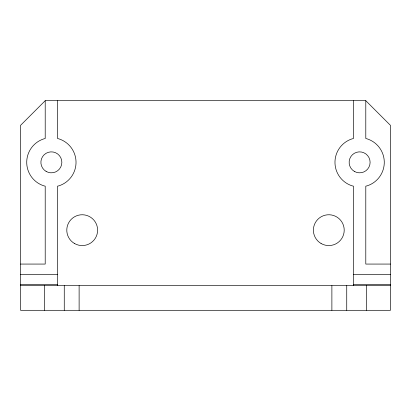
<?xml version="1.0" encoding="UTF-8"?>
<svg xmlns="http://www.w3.org/2000/svg" width="411" height="411" viewBox="0 0 411 411"><rect width="100%" height="100%" fill="white"/><g stroke="black" fill="none" stroke-linecap="round" stroke-linejoin="round"><path stroke-width="0.62" d="M45.21 100.695L20.55 125.355L20.55 310.305L390.45 310.305L390.45 125.355L365.79 100.695L45.21 100.695L45.21 138.517L43.756 138.892A24.66 24.66 0 0 0 43.756 185.798L45.21 186.173L45.21 264.067L20.55 264.067M390.45 264.067L365.79 264.067L365.79 186.173L367.244 185.798A24.66 24.66 0 0 0 367.244 138.892L365.79 138.517L365.79 100.695M20.55 274.548L57.54 274.548M353.46 274.548L390.45 274.548M20.55 284.412L57.54 284.412M353.46 284.412L390.45 284.412M20.55 285.645L390.45 285.645M366.35 285.645L366.35 310.305M353.46 100.695L353.46 138.517L352.006 138.892A24.66 24.66 0 0 0 352.006 185.798L353.46 186.173L353.46 285.645M346.735 285.645L346.735 310.305M331.883 285.645L331.883 310.305M79.118 285.645L79.118 310.305M64.265 285.645L64.265 310.305M57.54 100.695L57.54 138.517L58.994 138.892A24.66 24.66 0 0 1 58.994 185.798L57.54 186.173L57.54 285.645M44.65 285.645L44.65 310.305M46.135 171.423A10.48 10.48 0 0 0 61.856 162.345A10.48 10.48 0 0 0 46.135 153.267A10.48 10.48 0 0 0 46.135 171.423M354.385 171.423A10.48 10.48 0 0 0 370.106 162.345A10.48 10.48 0 0 0 354.385 153.267A10.48 10.48 0 0 0 354.385 171.423M74.494 243.507A15.413 15.413 0 0 0 97.613 230.16A15.413 15.413 0 0 0 74.494 216.813A15.413 15.413 0 0 0 74.494 243.507M321.094 243.507A15.413 15.413 0 0 0 344.213 230.16A15.413 15.413 0 0 0 321.094 216.813A15.413 15.413 0 0 0 321.094 243.507"/></g></svg>
